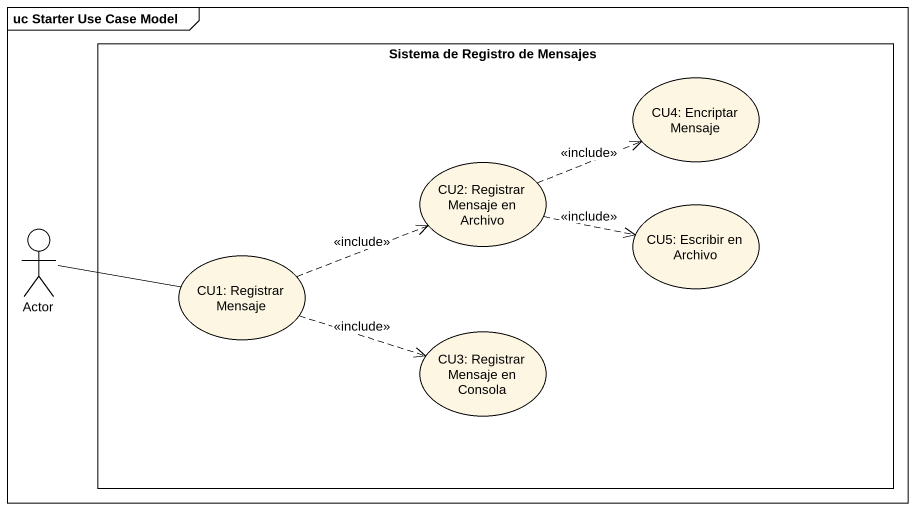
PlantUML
@startuml
mainframe uc Starter Use Case Model
rectangle "Sistema de Registro de Mensajes" as Sistema_de_Registro_de {
  usecase "CU4: Encriptar Mensaje" as CU4_Encriptar_Mensaje
  usecase "CU2: Registrar Mensaje en Archivo" as CU2_Registrar_Mensaje_en
  usecase "CU5: Escribir en Archivo" as CU5_Escribir_en_Archivo
  usecase "CU1: Registrar Mensaje" as CU1_Registrar_Mensaje
  usecase "CU3: Registrar Mensaje en Consola" as CU3_Registrar_Mensaje_en
}
actor "Actor" as Actor_
CU2_Registrar_Mensaje_en .right.> CU4_Encriptar_Mensaje : <<include>>
CU2_Registrar_Mensaje_en .right.> CU5_Escribir_en_Archivo : <<include>>
Actor_ -right- CU1_Registrar_Mensaje
CU1_Registrar_Mensaje .right.> CU2_Registrar_Mensaje_en : <<include>>
CU1_Registrar_Mensaje .right.> CU3_Registrar_Mensaje_en : <<include>>
@enduml
